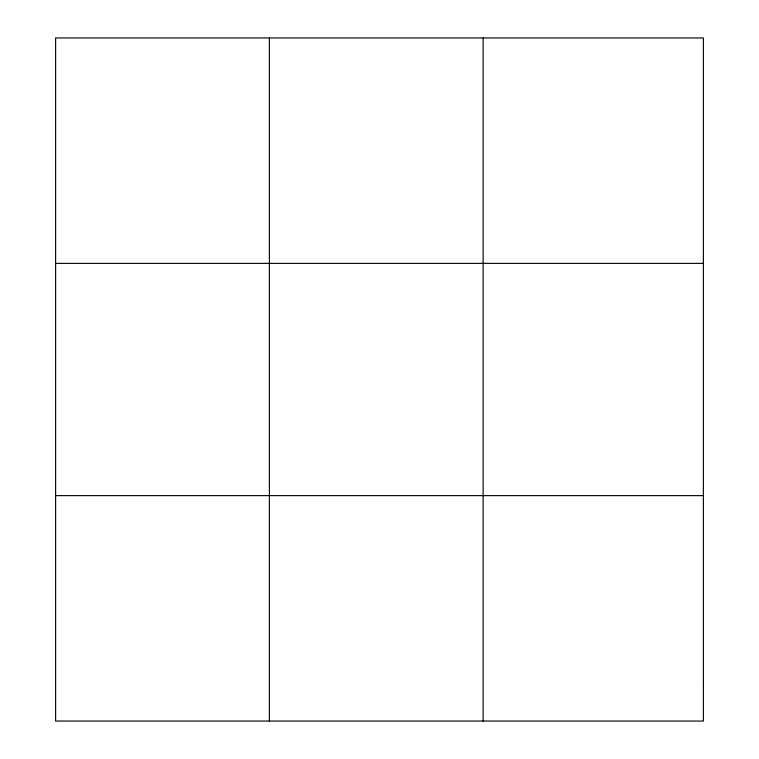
<?xml version="1.0" encoding="UTF-8"?>
<svg xmlns="http://www.w3.org/2000/svg" width="759" height="759" viewBox="0 0 759 759"><rect width="100%" height="100%" fill="white"/><g stroke="black" fill="none" stroke-linecap="round" stroke-linejoin="round"><path stroke-width="1.14" d="M269.379 37.95L269.379 721.05M483.141 37.95L483.141 721.05M55.616 263.373L703.384 263.373M55.616 495.627L703.384 495.627M703.384 683.479L703.384 721.05L55.616 721.05L55.616 37.95L703.384 37.95L703.384 683.479"/></g></svg>
